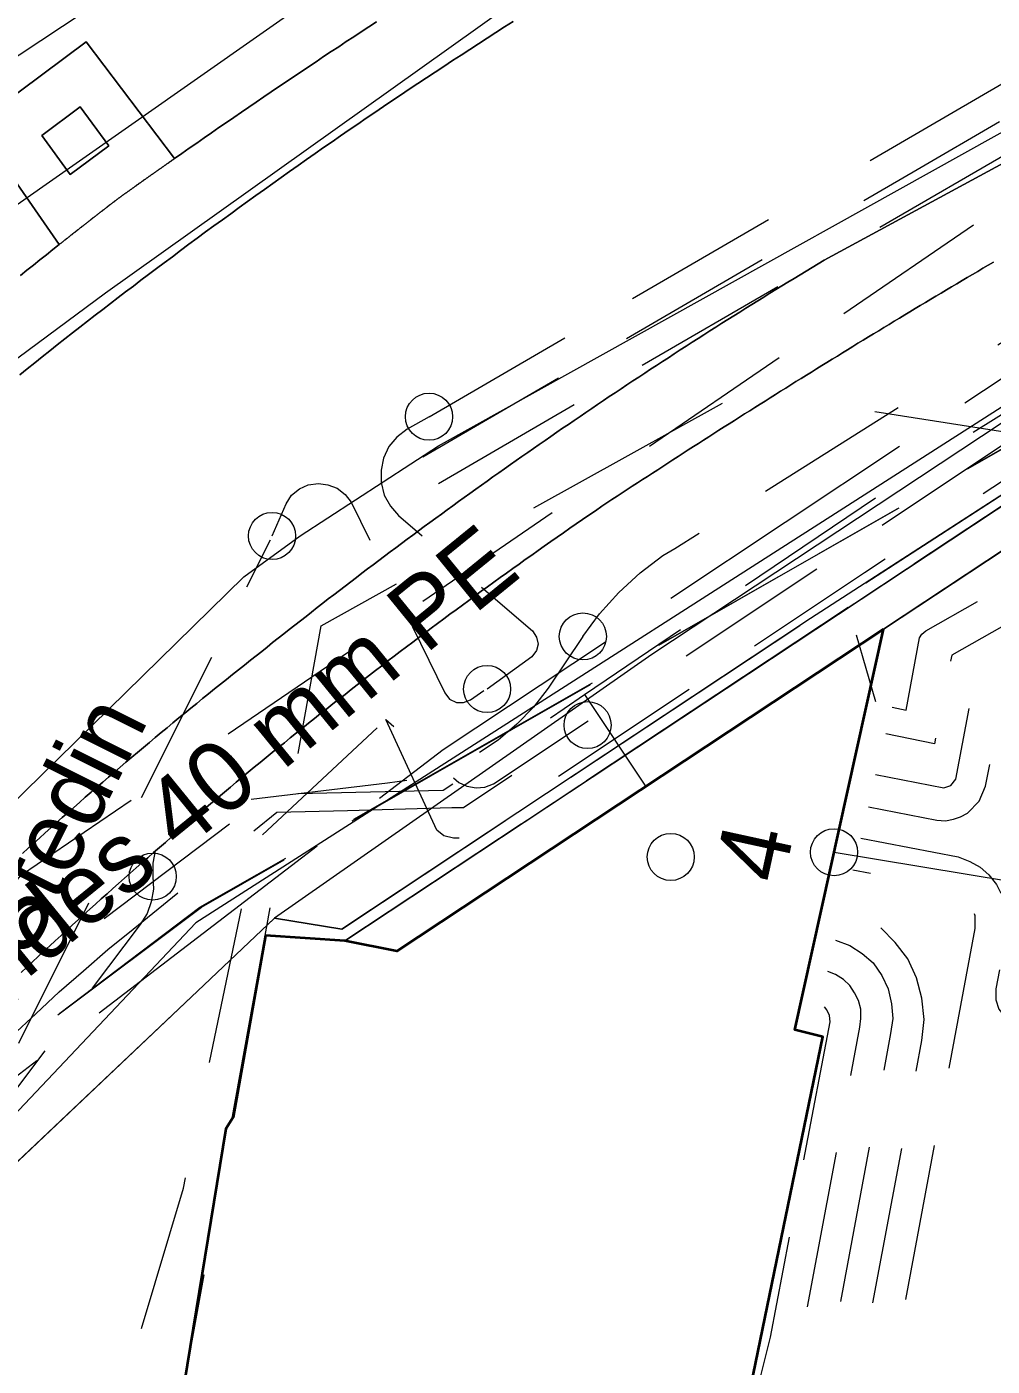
# Model space of a CAD drawing. Header units: metres. Extents: x 104718 to 105139, y 425172 to 425468.
# Drawn here: x 104825.88 to 104838.18, y 425323.25 to 425340.32 of the extents above; entities that cross this region are included whole.
import ezdxf
from ezdxf.enums import TextEntityAlignment as Align

# ---------------------------------------------------------------- set-up
doc = ezdxf.new("R2010")
doc.units = ezdxf.units.M
doc.header["$MEASUREMENT"] = 0
for name, pattern in [('IE-TERREINAFSCHEIDING_KUNSTMATIG-SO', [10, 4, 4, -2]), ('KG-PERCEEL-SO', [19, 5.5, -4, 5.5, -4]), ('KL-GAS_LD-SO', [13, 4, -2, 4, -3]), ('KL-LS-SO', [13, 4, -2, 4, -3]), ('KL-MS-SO', [13, 4, -2, 4, -3]), ('KL-TELECOM-SO', [9, 7, -2]), ('KL-WATER-SO', [9.5, 7, -2.5])]:
    doc.linetypes.add(name, pattern=pattern)
for name, color, linetype, lineweight in [('B-OI-KL-DATA_HULPSTUK-S', 90, 'Continuous', 18), ('B-OI-KL-DATA_MANTELBUIS-G', 90, 'Continuous', 18), ('B-OI-KL-DATA_TELECOM-G', 90, 'KL-TELECOM-SO', 18), ('B-OI-KL-ET_HULPSTUK-S', 10, 'Continuous', 18), ('B-OI-KL-ET_LS-G', 190, 'KL-LS-SO', 18), ('B-OI-KL-ET_MS-G', 130, 'KL-MS-SO', 18), ('B-OI-KL-ET_MS-T', 130, 'KL-MS-SO', 18), ('B-OI-KL-GAS_LD-G', 50, 'KL-GAS_LD-SO', 18), ('B-OI-KL-WATER_HULPSTUK-S', 170, 'Continuous', 18), ('B-OI-KL-WATER_TRANSPORTLEIDING-G', 170, 'KL-WATER-SO', 18), ('B-OI-KL-WATER_TRANSPORTLEIDING-T', 170, 'KL-WATER-SO', 18), ('B-XX-IE-TERREINAFSCHEIDING_KUNSTMATIG_MUUR-G', 90, 'IE-TERREINAFSCHEIDING_KUNSTMATIG-SO', 18), ('B-XX-KG-GRENS_PERCEEL-G', 150, 'KG-PERCEEL-SO', 18), ('B-XX-OG-BEBOUWING-G', 7, 'Continuous', 35), ('B-XX-OG-BEBOUWING_HUISNUMMER-T', 7, 'Continuous', 18), ('B-XX-VH-GESLOTENVERHARDING-G', 10, 'Continuous', 18), ('B-XX-VH-ONVERHARD_ZAND-G', 210, 'Continuous', 18), ('B-XX-VH-OPENVERHARDING-G', 90, 'Continuous', 18), ('B-XX-VH-OPENVERHARDING_SIERBESTRATING-G', 90, 'Continuous', 18), ('B-XX-VH-OPENVERHARDING_STRAATBAKSTEEN-G', 90, 'Continuous', 18)]:
    doc.layers.add(name, color=color, linetype=linetype, lineweight=lineweight)

msp = doc.modelspace()

# ---------------------------------------------------------------- linework, layer by layer
at = {"layer": 'B-OI-KL-DATA_HULPSTUK-S'}
msp.add_circle((104836.16, 425329.8), 0.3, dxfattribs=at)
at = {"layer": 'B-OI-KL-DATA_MANTELBUIS-G', "ltscale": 0.5, "flags": 128}
for points in [[(104799.24, 425314.63), (104804.63, 425319.9), (104805.54, 425320.8), (104806.81, 425322.05), (104826.88, 425336.93), (104833.47, 425341.63), (104860.36, 425356.88), (104879.85, 425367.68), (104886.06, 425371.12), (104886.73, 425371.56), (104887.37, 425372.04), (104887.96, 425372.58), (104888.51, 425373.16), (104889.01, 425373.79), (104889.46, 425374.45), (104889.97, 425375), (104890.45, 425375.52)], [(104812.76, 425301.85), (104815.59, 425308.8), (104822.61, 425326.1), (104823.15, 425327.13), (104823.76, 425328.12), (104824.45, 425329.06), (104825.2, 425329.94), (104828.64, 425333.31), (104829.36, 425333.83), (104831.12, 425334.98), (104840.75, 425340.34), (104852.76, 425346.92), (104881.06, 425362.51), (104882.32, 425363.22), (104895.92, 425373.18)], [(104906.97, 425368.44), (104906.94, 425368.4), (104906.17, 425367.3), (104902.22, 425361.65), (104892.71, 425362.61), (104891.59, 425362.75), (104890.46, 425362.8), (104889.33, 425362.74), (104888.21, 425362.58), (104887.11, 425362.33), (104886.03, 425361.98), (104884.99, 425361.54), (104879.01, 425358.45), (104839.67, 425336.35), (104828.03, 425328.9), (104823.01, 425323.59), (104820.31, 425317.24), (104815.59, 425308.8), (104813.34, 425304.79), (104811.19, 425305.22), (104807.76, 425306.58), (104806.41, 425307.11), (104802.64, 425308.61), (104802.64, 425308.61)], [(104849.06, 425341.82), (104843.91, 425338.79), (104838.83, 425335.62), (104833.84, 425332.32), (104829.03, 425328.96)], [(104796.14, 425280.85), (104796.57, 425282.69), (104798.8, 425292.26), (104799.43, 425295.02), (104802.71, 425309.53), (104803.06, 425311.02), (104803.96, 425314.87), (104805.54, 425320.8), (104806.07, 425322.8), (104817.51, 425332.28), (104829.68, 425340.81)], [(104848.45, 425339.75), (104847.08, 425340.03), (104835.86, 425332.78), (104829.89, 425328.82), (104829.03, 425328.96)], [(104836.16, 425329.8), (104850.18, 425327.48), (104849.32, 425322.69)], [(104829.03, 425328.96), (104822.18, 425322.47)]]:
    msp.add_lwpolyline(points, dxfattribs=at)
at = {"layer": 'B-OI-KL-DATA_TELECOM-G', "ltscale": 0.5, "flags": 128}
for points in [[(104804.18, 425279.81), (104805.36, 425284.85), (104807.82, 425293.82), (104809.06, 425296.35), (104810.51, 425301.27), (104813.02, 425308.39), (104817.82, 425317.66), (104822.44, 425323.78), (104824.53, 425326.02), (104831.18, 425331.11), (104842.74, 425338.79), (104851.73, 425343.72), (104867.99, 425352.37), (104872.6, 425354.9), (104886.84, 425362.72), (104890.36, 425364.46), (104892.8, 425364.99), (104895.12, 425364.84), (104895.55, 425364.92), (104895.84, 425365.16), (104899.86, 425371.49)], [(104804.18, 425279.81), (104805.36, 425284.85), (104807.82, 425293.82), (104809.06, 425296.35), (104810.51, 425301.27), (104813.02, 425308.39), (104817.82, 425317.66), (104822.44, 425323.78), (104824.53, 425326.02), (104831.18, 425331.11), (104842.74, 425338.79), (104851.73, 425343.72), (104867.99, 425352.37), (104872.6, 425354.9), (104886.84, 425362.72), (104890.36, 425364.46), (104892.8, 425364.99), (104895.12, 425364.84), (104895.55, 425364.92), (104895.84, 425365.16), (104899.86, 425371.49)], [(104804.01, 425279.84), (104806.5, 425291.1), (104807.3, 425293.8), (104808.8, 425296.2), (104809.5, 425300), (104818.8, 425318.8), (104821.3, 425324), (104828.1, 425329.1), (104839.1, 425335.4), (104845.3, 425339.9), (104848.7, 425342.3), (104887, 425362.7), (104896.3, 425365), (104900.8, 425371.09)], [(104804.01, 425279.84), (104806.5, 425291.1), (104807.3, 425293.8), (104808.8, 425296.2), (104809.5, 425300), (104818.8, 425318.8), (104821.3, 425324), (104828.1, 425329.1), (104839.1, 425335.4), (104848.7, 425342.3), (104887, 425362.7), (104896.3, 425365), (104900.8, 425371.09)], [(104804.01, 425279.84), (104806.5, 425291.1), (104807.3, 425293.8), (104808.8, 425296.2), (104809.5, 425300), (104818.8, 425318.8), (104821.3, 425324), (104828.1, 425329.1), (104839.1, 425335.4), (104845.3, 425339.9), (104848.7, 425342.3), (104864, 425350.4), (104887, 425362.7), (104896.3, 425365), (104900.8, 425371.09)], [(104804.01, 425279.84), (104806.5, 425291.1), (104807.3, 425293.8), (104808.8, 425296.2), (104809.5, 425300), (104818.8, 425318.8), (104821.3, 425324), (104828.1, 425329.1), (104839.1, 425335.4), (104848.7, 425342.3), (104887, 425362.7), (104896.3, 425365), (104900.8, 425371.09)], [(104804.01, 425279.84), (104806.5, 425291.1), (104807.3, 425293.8), (104808.8, 425296.2), (104809.5, 425300), (104818.8, 425318.8), (104821.3, 425324), (104828.1, 425329.1), (104839.1, 425335.4), (104845.3, 425339.9), (104848.7, 425342.3), (104887, 425362.7), (104896.3, 425365), (104900.8, 425371.09)], [(104804.01, 425279.84), (104806.5, 425291.1), (104807.3, 425293.8), (104808.8, 425296.2), (104809.5, 425300), (104818.8, 425318.8), (104821.3, 425324), (104828.1, 425329.1), (104839.1, 425335.4), (104845.3, 425339.9), (104848.7, 425342.3), (104887, 425362.7), (104896.3, 425365), (104900.8, 425371.09)], [(104803.97, 425279.84), (104806.49, 425291.07), (104807.32, 425293.83), (104808.78, 425296.25), (104809.54, 425299.97), (104818.8, 425318.83), (104821.33, 425323.99), (104828.08, 425329.1), (104839.11, 425335.4), (104845.31, 425339.89), (104848.66, 425342.26), (104863.96, 425350.36), (104887.03, 425362.66), (104897.07, 425364.83), (104901.01, 425371)], [(104804.01, 425279.84), (104806.5, 425291.1), (104807.3, 425293.8), (104808.8, 425296.2), (104809.5, 425300), (104818.8, 425318.8), (104821.3, 425324), (104828.1, 425329.1), (104839.1, 425335.4), (104845.3, 425339.9), (104848.7, 425342.3), (104864, 425350.4), (104887, 425362.7), (104897.1, 425364.8), (104901.05, 425370.98)], [(104797.6, 425294.87), (104797.83, 425294.82), (104798.04, 425295.78), (104800.55, 425295.08), (104807.62, 425293.13), (104808.08, 425293), (104809.41, 425297.06), (104810.28, 425299.71), (104810.91, 425301.26), (104815.04, 425310.98), (104816.63, 425314.34), (104817.51, 425316.41), (104818.58, 425318.96), (104822.18, 425322.47), (104829.03, 425328.96), (104829.89, 425328.82), (104835.86, 425332.78), (104847.08, 425340.03), (104848.45, 425339.75), (104848.34, 425339.25)], [(104797.6, 425294.87), (104797.83, 425294.82), (104798.04, 425295.78), (104800.55, 425295.08), (104807.62, 425293.13), (104808.08, 425293), (104809.41, 425297.06), (104810.28, 425299.71), (104810.91, 425301.26), (104815.04, 425310.98), (104816.63, 425314.34), (104817.51, 425316.41), (104818.58, 425318.96), (104822.18, 425322.47), (104829.03, 425328.96), (104829.89, 425328.82), (104835.86, 425332.78), (104847.08, 425340.03), (104848.45, 425339.75), (104848.34, 425339.25)]]:
    msp.add_lwpolyline(points, dxfattribs=at)
at = {"layer": 'B-OI-KL-ET_HULPSTUK-S'}
for centre in [(104831, 425335.35), (104829, 425333.83), (104832.96, 425332.55), (104831.74, 425331.88), (104827.48, 425329.49)]:
    msp.add_circle(centre, 0.3, dxfattribs=at)
at = {"layer": 'B-OI-KL-ET_LS-G', "ltscale": 0.5, "flags": 128}
for points in [[(104830.92, 425334.84), (104837.22, 425338.5), (104856, 425349.41), (104892.42, 425370.22), (104893.63, 425370.96), (104894.8, 425371.76), (104895.93, 425372.62), (104896.37, 425372.98)], [(104831.12, 425334.5), (104856.2, 425349.06), (104891.84, 425369.42), (104892.56, 425369.83), (104893.81, 425370.59), (104895.02, 425371.41), (104896.18, 425372.29), (104896.79, 425372.81)], [(104832.96, 425332.55), (104833.17, 425332.84), (104833.42, 425333.11), (104833.69, 425333.36), (104833.98, 425333.58), (104834.13, 425333.67), (104839.57, 425337.1), (104841.23, 425338.42), (104842.06, 425338.85), (104852.72, 425344.32), (104854.22, 425345.11), (104854.71, 425345.36), (104858.07, 425347.12), (104860.53, 425348.45), (104867.12, 425352.01), (104871.21, 425354.22), (104881.73, 425359.91), (104882.69, 425360.38), (104883.67, 425360.82), (104884.67, 425361.21), (104885.68, 425361.56), (104886.71, 425361.86), (104887.76, 425362.11), (104888.81, 425362.32), (104889.87, 425362.48), (104890.94, 425362.6), (104892.02, 425362.66), (104893.1, 425362.68), (104894.17, 425362.65), (104895.25, 425362.58), (104896.32, 425362.45), (104897.39, 425362.28), (104898.44, 425362.07)], [(104819.76, 425335.57), (104820.18, 425335.85), (104820.44, 425336.33), (104825.43, 425339.73), (104827.73, 425341.25), (104830.06, 425342.71), (104832.43, 425344.11), (104834.84, 425345.44), (104834.98, 425345.54), (104835.14, 425345.59), (104835.3, 425345.58), (104835.42, 425345.52), (104835.66, 425345.32), (104835.75, 425345.26), (104835.85, 425345.23), (104835.96, 425345.24), (104836.06, 425345.27), (104836.15, 425345.34), (104836.21, 425345.43), (104836.25, 425345.53), (104836.25, 425345.64), (104836.19, 425346.05), (104836.22, 425346.12), (104836.27, 425346.19), (104836.34, 425346.25), (104836.43, 425346.29), (104844.49, 425350.62), (104864.77, 425361.82), (104865.21, 425361.18)], [(104836.9, 425331.65), (104837.08, 425331.61), (104837.25, 425332.53), (104837.28, 425332.58), (104837.33, 425332.62), (104841.57, 425335.04), (104841.74, 425335.19), (104841.85, 425335.38), (104841.89, 425335.58), (104841.87, 425335.78), (104841.78, 425335.96), (104841.62, 425336.09), (104841.43, 425336.18), (104841.21, 425336.2), (104841.05, 425336.2), (104840.9, 425336.18), (104840.76, 425336.13), (104840.62, 425336.07), (104836.55, 425333.36), (104831.55, 425330.03), (104831.43, 425329.98), (104831.31, 425329.98), (104831.19, 425330.01), (104831.1, 425330.08), (104830.45, 425331.49), (104831.38, 425330.69), (104831.48, 425330.64), (104831.6, 425330.62), (104831.71, 425330.63), (104831.82, 425330.67), (104836.61, 425333.86), (104840.12, 425336.2), (104841.04, 425337.03), (104857.01, 425346.11), (104856.47, 425347.63), (104857.74, 425346.48), (104866.34, 425351.13)], [(104888.59, 425349.52), (104885.9, 425339.21), (104885.83, 425338.83), (104885.72, 425338.46), (104885.57, 425338.12), (104885.39, 425337.8), (104885.18, 425337.51), (104884.94, 425337.26), (104884.67, 425337.06), (104884.39, 425336.89), (104882.75, 425336.33), (104882.35, 425336.21), (104881.94, 425336.11), (104881.52, 425336.04), (104881.1, 425336), (104880.68, 425335.99), (104880.26, 425336.01), (104879.84, 425336.05), (104879.42, 425336.12), (104863.53, 425339.36), (104852.36, 425341.64), (104852.12, 425341.7), (104851.88, 425341.71), (104851.64, 425341.67), (104851.41, 425341.59), (104847.56, 425339.5), (104847.41, 425339.36), (104847.32, 425339.17), (104846.1, 425333.48), (104841.33, 425334.39), (104837.66, 425332.31), (104837.44, 425331.18), (104836.82, 425331.31)], [(104836.69, 425330.79), (104837.56, 425330.62), (104837.65, 425330.65), (104837.71, 425330.73), (104837.92, 425331.84), (104837.95, 425331.94), (104837.99, 425332.03), (104838.06, 425332.1), (104838.14, 425332.16), (104840.94, 425333.76), (104841.04, 425333.81), (104841.14, 425333.84), (104845.8, 425333.02), (104853, 425331.58), (104854.02, 425332.06)], [(104836.6, 425330.38), (104837.47, 425330.21), (104837.58, 425330.2), (104837.68, 425330.22), (104837.77, 425330.25), (104837.86, 425330.3), (104838.01, 425330.45), (104838.09, 425330.64), (104838.26, 425331.51), (104838.3, 425331.63), (104838.36, 425331.74), (104838.44, 425331.84), (104838.54, 425331.92), (104840.92, 425333.27), (104841.12, 425333.36), (104841.33, 425333.39), (104859.4, 425329.87), (104860.2, 425330)], [(104832.96, 425332.55), (104832.52, 425331.89), (104832.33, 425331.65), (104832.12, 425331.43), (104831.88, 425331.23), (104831.63, 425331.06), (104831.36, 425330.91), (104831.07, 425330.8), (104830.77, 425330.72), (104830.47, 425330.68), (104828.21, 425330.41), (104828.05, 425330.38), (104827.9, 425330.32), (104827.77, 425330.22), (104827.65, 425330.11), (104827.57, 425329.97), (104827.51, 425329.82), (104827.48, 425329.66), (104827.48, 425329.49), (104827.49, 425329.33), (104827.46, 425329.17), (104827.41, 425329.02), (104827.32, 425328.88), (104825.48, 425326.44), (104820.52, 425320.62), (104819.43, 425318.94), (104816.88, 425314.16), (104814.95, 425311.05), (104812.8, 425307.58)], [(104836.44, 425332.57), (104836.69, 425331.72)], [(104816.81, 425316.02), (104817.22, 425316.94), (104817.51, 425317.23), (104818, 425317.36), (104824.76, 425317.22), (104825.45, 425317.41), (104827.87, 425325.52), (104828.79, 425329.94), (104830.45, 425331.49)], [(104836.5, 425329.98), (104837.74, 425329.74), (104837.89, 425329.68), (104838.02, 425329.61), (104838.13, 425329.51), (104838.23, 425329.39), (104838.3, 425329.25), (104838.35, 425329.1), (104838.37, 425328.94), (104838.36, 425328.79), (104838.22, 425328.06), (104838.22, 425327.92), (104838.26, 425327.8), (104838.34, 425327.7), (104838.44, 425327.65), (104844.47, 425326.48), (104847.56, 425325.89), (104847.73, 425325.82), (104847.86, 425325.69), (104847.93, 425325.52), (104847.93, 425325.33), (104846.96, 425320.34)], [(104833.55, 425302.35), (104832.78, 425302.44), (104831.08, 425302.77), (104830.9, 425302.85), (104830.77, 425303), (104830.69, 425303.18), (104830.69, 425303.39), (104833.04, 425314.97), (104833.09, 425315.09), (104833.16, 425315.2), (104833.27, 425315.29), (104833.39, 425315.36), (104834.8, 425315.77), (104834.97, 425315.84), (104835.12, 425315.93), (104835.27, 425316.04), (104835.39, 425316.16), (104835.5, 425316.3), (104835.59, 425316.44), (104835.66, 425316.6), (104835.7, 425316.77), (104837.96, 425328.83), (104837.96, 425328.99), (104837.9, 425329.14), (104837.79, 425329.26), (104837.65, 425329.33), (104836.4, 425329.57)], [(104833.14, 425304.88), (104834.24, 425311.16), (104837.28, 425327.4), (104837.31, 425327.67), (104837.28, 425327.94), (104837.21, 425328.2), (104837.1, 425328.44), (104836.94, 425328.65), (104836.75, 425328.84), (104836.53, 425328.98), (104836.28, 425329.08)], [(104836.18, 425328.68), (104836.36, 425328.61), (104836.52, 425328.51), (104836.66, 425328.39), (104836.77, 425328.23), (104836.85, 425328.06), (104836.89, 425327.87), (104836.91, 425327.68), (104836.88, 425327.49), (104835.77, 425321.56)], [(104826.41, 425322.09), (104827.45, 425321.21), (104834.73, 425320.06), (104834.86, 425320.07), (104834.98, 425320.12), (104835.08, 425320.21), (104835.13, 425320.32), (104836.49, 425327.57), (104836.5, 425327.68), (104836.5, 425327.8), (104836.47, 425327.91), (104836.42, 425328.01), (104836.36, 425328.1), (104836.28, 425328.18), (104836.18, 425328.24), (104836.08, 425328.28)], [(104835.18, 425322.94), (104835.35, 425323.62), (104836.11, 425327.64), (104836.1, 425327.72), (104836.07, 425327.79), (104836.02, 425327.85), (104835.96, 425327.88)]]:
    msp.add_lwpolyline(points, dxfattribs=at)
at = {"layer": 'B-OI-KL-ET_MS-G', "ltscale": 0.5, "flags": 128}
for points in [[(104831, 425335.35), (104855.81, 425349.77), (104892.08, 425370.48), (104893.31, 425371.23), (104894.5, 425372.04), (104895.65, 425372.91), (104895.95, 425373.17)], [(104803.6, 425279.89), (104805.35, 425287.62), (104806.49, 425292.52), (104808.32, 425300.04), (104809.07, 425302.57), (104809.8, 425304.57), (104810.57, 425306.47), (104812, 425309.57), (104812.87, 425311.4), (104813.7, 425313.07), (104814.65, 425314.59), (104815.44, 425316.07), (104816.9, 425318.47), (104817.91, 425320.08), (104819.04, 425321.71), (104820.74, 425323.79), (104825.81, 425329.51), (104838.75, 425338.35), (104840.32, 425338.42), (104856.21, 425346.57), (104881.54, 425360.25), (104884.85, 425361.72), (104886.47, 425362.24), (104888.99, 425362.81), (104890.74, 425363.04), (104893.57, 425363.16), (104895.55, 425363.04), (104897.04, 425362.85), (104902.96, 425361.12), (104904.2, 425360.65), (104904.34, 425360.63), (104904.47, 425360.67), (104904.58, 425360.74), (104904.66, 425360.86), (104907.35, 425368.28)], [(104831, 425335.35), (104830.72, 425335.19), (104830.59, 425335.09), (104830.49, 425334.97), (104830.42, 425334.82), (104830.39, 425334.67), (104830.39, 425334.51), (104830.43, 425334.35), (104830.51, 425334.21), (104830.61, 425334.09), (104832.32, 425332.62), (104832.37, 425332.54), (104832.39, 425332.45), (104832.37, 425332.37), (104832.31, 425332.29), (104831.74, 425331.88)], [(104829, 425333.83), (104829.18, 425334.24), (104829.25, 425334.35), (104829.35, 425334.43), (104829.46, 425334.48), (104829.59, 425334.5), (104829.71, 425334.48), (104829.83, 425334.44), (104829.93, 425334.36), (104830.01, 425334.26), (104831.2, 425331.83), (104831.26, 425331.75), (104831.35, 425331.71), (104831.44, 425331.71), (104831.53, 425331.74), (104831.7, 425331.86)], [(104816.85, 425306.72), (104818.59, 425311.04), (104820.37, 425315.34), (104822.19, 425319.63), (104824.04, 425323.9), (104828.98, 425333.78)]]:
    msp.add_lwpolyline(points, dxfattribs=at)
at = {"layer": 'B-OI-KL-GAS_LD-G', "ltscale": 0.5, "flags": 128}
for points in [[(104812.11, 425307.81), (104812.31, 425308.46), (104812.51, 425308.94), (104813.88, 425312.29), (104816.01, 425315.61), (104817.41, 425317.45), (104818.8, 425319.28), (104821.97, 425323.25), (104823.4, 425325.27), (104824.73, 425326.96), (104826.81, 425328.92), (104828.96, 425330.54), (104831.18, 425330.59), (104832.72, 425331.63), (104832.98, 425331.81), (104837.71, 425335.01), (104842.63, 425338.12), (104846.54, 425340.42), (104846.88, 425340.6), (104846.91, 425340.61), (104855.24, 425344.89), (104859.1, 425346.96), (104865.94, 425350.63), (104880.12, 425358.24), (104884.73, 425361.01), (104887.04, 425362.05), (104887.69, 425362.26), (104889.19, 425362.65), (104890.39, 425362.88), (104893.17, 425363.02), (104895.97, 425362.66), (104899.71, 425361.77), (104905.72, 425359.66)], [(104832.98, 425331.81), (104833.76, 425330.64)]]:
    msp.add_lwpolyline(points, dxfattribs=at)
at = {"layer": 'B-OI-KL-WATER_HULPSTUK-S'}
for centre in [(104833.02, 425331.42), (104834.08, 425329.74)]:
    msp.add_circle(centre, 0.3, dxfattribs=at)
at = {"layer": 'B-OI-KL-WATER_TRANSPORTLEIDING-G', "ltscale": 0.5, "flags": 128}
msp.add_lwpolyline([(104812.4, 425307.2), (104812.99, 425308.98), (104813.41, 425310.26), (104813.57, 425310.63), (104813.74, 425310.99), (104813.9, 425311.35), (104814.08, 425311.71), (104814.25, 425312.07), (104814.44, 425312.43), (104814.62, 425312.79), (104814.81, 425313.14), (104815, 425313.49), (104815.2, 425313.84), (104815.39, 425314.19), (104815.6, 425314.53), (104815.8, 425314.88), (104816.01, 425315.22), (104816.22, 425315.55), (104816.44, 425315.89), (104816.88, 425316.57), (104817.34, 425317.23), (104817.79, 425317.9), (104818.26, 425318.56), (104818.73, 425319.21), (104819.21, 425319.86), (104819.69, 425320.51), (104820.19, 425321.15), (104820.49, 425321.54), (104820.8, 425321.93), (104821.11, 425322.32), (104821.43, 425322.71), (104821.84, 425323.21), (104822.25, 425323.7), (104822.67, 425324.19), (104823.1, 425324.68), (104823.52, 425325.16), (104823.95, 425325.64), (104824.39, 425326.11), (104824.83, 425326.58), (104825.11, 425326.88), (104825.4, 425327.17), (104825.69, 425327.46), (104825.99, 425327.74), (104826.29, 425328.02), (104826.6, 425328.29), (104826.91, 425328.56), (104827.23, 425328.82), (104829.06, 425330.31), (104829.96, 425330.33), (104831.29, 425330.37), (104831.44, 425330.37), (104832.34, 425330.97), (104832.62, 425331.15), (104832.98, 425331.39), (104833.02, 425331.42)], dxfattribs=at)
at = {"layer": 'B-XX-IE-TERREINAFSCHEIDING_KUNSTMATIG_MUUR-G', "ltscale": 0.5}
msp.add_lwpolyline([(104840.868, 425334.994), (104840.997, 425335.569), (104840.511, 425335.677), (104829.927, 425328.671), (104830.592, 425328.54), (104836.79, 425332.643), (104840.475, 425335.082)], close=True, dxfattribs=at)
at = {"layer": 'B-XX-IE-TERREINAFSCHEIDING_KUNSTMATIG_MUUR-G', "ltscale": 0.5, "flags": 128}
msp.add_lwpolyline([(104829.927, 425328.671), (104840.511, 425335.677), (104840.997, 425335.569), (104840.868, 425334.994), (104840.475, 425335.082), (104836.79, 425332.643)], dxfattribs=at)
at = {"layer": 'B-XX-KG-GRENS_PERCEEL-G', "ltscale": 0.5, "flags": 128}
msp.add_lwpolyline([(104826.724, 425317.05), (104827.841, 425322.797), (104829.628, 425332.686), (104835.018, 425335.679), (104838.573, 425335.118), (104838.479, 425334.744), (104852.163, 425332.006)], dxfattribs=at)
at = {"layer": 'B-XX-OG-BEBOUWING-G', "ltscale": 0.5}
msp.add_lwpolyline([(104836.79, 425332.643), (104830.592, 425328.54), (104829.927, 425328.671), (104828.915, 425328.741), (104828.504, 425326.423), (104828.413, 425326.275), (104827.841, 425322.797), (104827.574, 425322.889), (104827.541, 425322.621), (104827.363, 425322.683), (104827.174, 425321.702), (104827.441, 425321.61), (104827.38, 425321.462), (104828.39, 425321.213), (104828.481, 425321.42), (104834.575, 425320.434), (104836.018, 425327.446), (104835.662, 425327.539)], close=True, dxfattribs=at)
at = {"layer": 'B-XX-VH-GESLOTENVERHARDING-G', "ltscale": 0.5}
for points in [[(104826.29, 425337.545), (104826.297, 425337.551), (104826.305, 425337.557), (104826.312, 425337.563), (104826.32, 425337.568), (104826.327, 425337.574), (104826.334, 425337.58), (104826.342, 425337.586), (104826.349, 425337.592), (104826.356, 425337.598), (104826.364, 425337.603), (104826.371, 425337.609), (104826.379, 425337.615), (104826.386, 425337.621), (104826.393, 425337.627), (104826.401, 425337.632), (104826.408, 425337.638), (104826.416, 425337.644), (104826.423, 425337.65), (104826.43, 425337.656), (104826.438, 425337.662), (104826.445, 425337.667), (104826.453, 425337.673), (104826.46, 425337.679), (104826.467, 425337.685), (104826.475, 425337.691), (104826.482, 425337.696), (104826.49, 425337.702), (104826.497, 425337.708), (104826.504, 425337.714), (104826.512, 425337.72), (104826.519, 425337.726), (104826.527, 425337.731), (104826.534, 425337.737), (104826.541, 425337.743), (104826.549, 425337.749), (104826.556, 425337.755), (104826.564, 425337.76), (104826.571, 425337.766), (104826.578, 425337.772), (104826.586, 425337.778), (104826.593, 425337.784), (104826.601, 425337.789), (104826.608, 425337.795), (104826.615, 425337.801), (104826.623, 425337.807), (104826.63, 425337.813), (104826.638, 425337.818), (104826.645, 425337.824), (104826.653, 425337.83), (104826.66, 425337.836), (104826.667, 425337.842), (104826.675, 425337.847), (104826.682, 425337.853), (104826.69, 425337.859), (104826.697, 425337.865), (104826.704, 425337.871), (104826.712, 425337.876), (104826.719, 425337.882), (104826.727, 425337.888), (104826.734, 425337.894), (104826.742, 425337.9), (104826.749, 425337.905), (104826.756, 425337.911), (104826.764, 425337.917), (104826.771, 425337.923), (104826.779, 425337.929), (104826.786, 425337.934), (104826.794, 425337.94), (104826.801, 425337.946), (104826.808, 425337.952), (104826.816, 425337.957), (104826.823, 425337.963), (104826.831, 425337.969), (104826.838, 425337.975), (104826.846, 425337.981), (104826.853, 425337.986), (104826.86, 425337.992), (104826.868, 425337.998), (104826.875, 425338.004), (104826.883, 425338.009), (104826.89, 425338.015), (104826.898, 425338.021), (104826.905, 425338.027), (104826.912, 425338.033), (104826.92, 425338.038), (104826.927, 425338.044), (104826.935, 425338.05), (104826.942, 425338.056), (104826.95, 425338.061), (104826.957, 425338.067), (104826.964, 425338.073), (104826.972, 425338.079), (104826.979, 425338.084), (104826.987, 425338.09), (104826.994, 425338.096), (104827.002, 425338.102), (104827.009, 425338.107), (104827.017, 425338.113), (104827.024, 425338.119), (104827.024, 425338.119), (104827.031, 425338.124), (104827.039, 425338.13), (104827.046, 425338.135), (104827.054, 425338.14), (104827.061, 425338.145), (104827.068, 425338.151), (104827.076, 425338.156), (104827.083, 425338.161), (104827.09, 425338.167), (104827.098, 425338.172), (104827.105, 425338.177), (104827.113, 425338.183), (104827.12, 425338.188), (104827.127, 425338.193), (104827.135, 425338.198), (104827.142, 425338.204), (104827.15, 425338.209), (104827.157, 425338.214), (104827.164, 425338.22), (104827.172, 425338.225), (104827.179, 425338.23), (104827.187, 425338.235), (104827.194, 425338.241), (104827.201, 425338.246), (104827.209, 425338.251), (104827.216, 425338.256), (104827.224, 425338.262), (104827.231, 425338.267), (104827.238, 425338.272), (104827.246, 425338.278), (104827.253, 425338.283), (104827.261, 425338.288), (104827.268, 425338.293), (104827.275, 425338.299), (104827.283, 425338.304), (104827.29, 425338.309), (104827.298, 425338.314), (104827.305, 425338.32), (104827.312, 425338.325), (104827.32, 425338.33), (104827.327, 425338.335), (104827.335, 425338.341), (104827.342, 425338.346), (104827.349, 425338.351), (104827.357, 425338.356), (104827.364, 425338.362), (104827.372, 425338.367), (104827.379, 425338.372), (104827.386, 425338.378), (104827.394, 425338.383), (104827.401, 425338.388), (104827.409, 425338.393), (104827.416, 425338.399), (104827.424, 425338.404), (104827.431, 425338.409), (104827.438, 425338.414), (104827.446, 425338.42), (104827.453, 425338.425), (104827.461, 425338.43), (104827.468, 425338.435), (104827.476, 425338.44), (104827.483, 425338.446), (104827.49, 425338.451), (104827.498, 425338.456), (104827.505, 425338.461), (104827.513, 425338.467), (104827.52, 425338.472), (104827.527, 425338.477), (104827.535, 425338.482), (104827.542, 425338.488), (104827.55, 425338.493), (104827.557, 425338.498), (104827.565, 425338.503), (104827.572, 425338.509), (104827.579, 425338.514), (104827.587, 425338.519), (104827.594, 425338.524), (104827.602, 425338.529), (104827.609, 425338.535), (104827.617, 425338.54), (104827.624, 425338.545), (104827.632, 425338.55), (104827.639, 425338.556), (104827.646, 425338.561), (104827.654, 425338.566), (104827.661, 425338.571), (104827.669, 425338.576), (104827.676, 425338.582), (104827.684, 425338.587), (104827.691, 425338.592), (104827.698, 425338.597), (104827.706, 425338.603), (104827.713, 425338.608), (104827.721, 425338.613), (104827.728, 425338.618), (104827.736, 425338.623), (104827.743, 425338.629), (104827.751, 425338.634), (104827.758, 425338.639), (104827.758, 425338.639), (104826.634, 425340.127), (104825.22, 425339.076)], [(104826.922, 425338.801), (104826.427, 425338.438), (104826.066, 425338.933), (104826.557, 425339.298)]]:
    msp.add_lwpolyline(points, close=True, dxfattribs=at)
at = {"layer": 'B-XX-VH-ONVERHARD_ZAND-G', "ltscale": 0.5}
msp.add_lwpolyline([(104826.922, 425338.801), (104826.557, 425339.298), (104826.066, 425338.933), (104826.427, 425338.438)], close=True, dxfattribs=at)
at = {"layer": 'B-XX-VH-OPENVERHARDING-G', "ltscale": 0.5}
msp.add_lwpolyline([(104860.762, 425330.285), (104846.767, 425333.111), (104846.831, 425333.586), (104840.868, 425334.994), (104840.475, 425335.082), (104836.79, 425332.643), (104835.662, 425327.539), (104836.018, 425327.446), (104834.575, 425320.434), (104828.481, 425321.42), (104828.39, 425321.213), (104827.38, 425321.462), (104827.351, 425321.325), (104826.597, 425317.777), (104827.606, 425317.469), (104827.574, 425317.231), (104832.595, 425316.107), (104832.537, 425315.828), (104836.632, 425314.933), (104833.929, 425301.724)], dxfattribs=at)
at = {"layer": 'B-XX-VH-OPENVERHARDING_SIERBESTRATING-G', "ltscale": 0.5}
for points in [[(104832.074, 425340.388), (104831.962, 425340.317), (104831.851, 425340.246), (104831.74, 425340.174), (104831.629, 425340.103), (104831.518, 425340.031), (104831.408, 425339.959), (104831.297, 425339.887), (104831.187, 425339.814), (104831.077, 425339.742), (104830.967, 425339.669), (104830.857, 425339.596), (104830.747, 425339.523), (104830.637, 425339.449), (104830.528, 425339.376), (104830.418, 425339.302), (104830.309, 425339.228), (104830.2, 425339.153), (104830.091, 425339.079), (104829.982, 425339.004), (104829.873, 425338.929), (104829.765, 425338.854), (104829.656, 425338.779), (104829.548, 425338.703), (104829.44, 425338.628), (104829.332, 425338.552), (104829.224, 425338.476), (104829.117, 425338.399), (104829.009, 425338.323), (104828.902, 425338.246), (104828.794, 425338.169), (104828.687, 425338.092), (104828.58, 425338.015), (104828.473, 425337.937), (104828.367, 425337.86), (104828.26, 425337.782), (104828.154, 425337.704), (104828.047, 425337.625), (104827.941, 425337.547), (104827.835, 425337.468), (104827.73, 425337.389), (104827.624, 425337.31), (104827.624, 425337.31), (104827.526, 425337.237), (104827.428, 425337.163), (104827.33, 425337.089), (104827.233, 425337.015), (104827.135, 425336.941), (104827.038, 425336.867), (104826.941, 425336.792), (104826.843, 425336.717), (104826.746, 425336.643), (104826.65, 425336.567), (104826.553, 425336.492), (104826.456, 425336.417), (104826.36, 425336.341), (104826.264, 425336.265), (104826.168, 425336.189), (104826.072, 425336.113), (104825.976, 425336.037), (104825.88, 425335.961), (104825.785, 425335.884)], [(104825.819, 425329.785), (104825.891, 425329.85), (104825.964, 425329.916), (104826.036, 425329.981), (104826.109, 425330.047), (104826.182, 425330.112), (104826.255, 425330.177), (104826.328, 425330.242), (104826.401, 425330.306), (104826.474, 425330.371), (104826.548, 425330.435), (104826.621, 425330.5), (104826.695, 425330.564), (104826.769, 425330.628), (104826.843, 425330.692), (104826.917, 425330.756), (104826.991, 425330.819), (104827.065, 425330.883), (104827.139, 425330.946), (104827.214, 425331.01), (104827.288, 425331.073), (104827.363, 425331.136), (104827.438, 425331.199), (104827.513, 425331.261), (104827.588, 425331.324), (104827.663, 425331.386), (104827.738, 425331.449), (104827.814, 425331.511), (104827.889, 425331.573), (104827.965, 425331.635), (104828.04, 425331.696), (104828.116, 425331.758), (104828.192, 425331.82), (104828.268, 425331.881), (104828.344, 425331.942), (104828.421, 425332.003), (104828.497, 425332.064), (104828.574, 425332.125), (104828.65, 425332.185), (104828.727, 425332.246), (104828.727, 425332.246), (104828.797, 425332.302), (104828.868, 425332.359), (104828.938, 425332.415), (104829.008, 425332.471), (104829.079, 425332.527), (104829.149, 425332.583), (104829.22, 425332.639), (104829.291, 425332.695), (104829.362, 425332.75), (104829.433, 425332.806), (104829.504, 425332.861), (104829.575, 425332.917), (104829.646, 425332.972), (104829.717, 425333.027), (104829.788, 425333.082), (104829.86, 425333.137), (104829.931, 425333.192), (104830.003, 425333.246), (104830.074, 425333.301), (104830.146, 425333.356), (104830.218, 425333.41), (104830.29, 425333.464), (104830.361, 425333.519), (104830.433, 425333.573), (104830.505, 425333.627), (104830.578, 425333.681), (104830.65, 425333.735), (104830.722, 425333.788), (104830.794, 425333.842), (104830.867, 425333.896), (104830.939, 425333.949), (104831.012, 425334.002), (104831.085, 425334.056), (104831.157, 425334.109), (104831.23, 425334.162), (104831.303, 425334.215), (104831.376, 425334.268), (104831.449, 425334.32), (104831.522, 425334.373), (104831.595, 425334.426), (104831.668, 425334.478), (104831.742, 425334.53), (104831.815, 425334.583), (104831.888, 425334.635), (104831.962, 425334.687), (104832.036, 425334.739), (104832.109, 425334.791), (104832.183, 425334.842), (104832.257, 425334.894), (104832.331, 425334.946), (104832.405, 425334.997), (104832.479, 425335.048), (104832.553, 425335.099), (104832.627, 425335.151), (104832.701, 425335.202), (104832.775, 425335.252), (104832.85, 425335.303), (104832.924, 425335.354), (104832.999, 425335.405), (104833.073, 425335.455), (104833.148, 425335.506), (104833.223, 425335.556), (104833.297, 425335.606), (104833.372, 425335.656), (104833.447, 425335.706), (104833.522, 425335.756), (104833.597, 425335.806), (104833.672, 425335.855), (104833.748, 425335.905), (104833.823, 425335.954), (104833.898, 425336.004), (104833.974, 425336.053), (104834.049, 425336.102), (104834.125, 425336.151), (104834.2, 425336.2), (104834.276, 425336.249), (104834.352, 425336.298), (104834.428, 425336.346), (104834.503, 425336.395), (104834.579, 425336.443), (104834.655, 425336.492), (104834.731, 425336.54), (104834.808, 425336.588), (104834.884, 425336.636), (104834.96, 425336.684), (104835.036, 425336.732), (104835.113, 425336.779), (104835.189, 425336.827), (104835.266, 425336.874), (104835.343, 425336.922), (104835.419, 425336.969), (104835.496, 425337.016), (104835.573, 425337.063), (104835.65, 425337.11), (104835.727, 425337.157), (104835.804, 425337.203), (104835.881, 425337.25), (104835.958, 425337.297), (104836.035, 425337.343), (104836.035, 425337.343), (104839.185, 425339.052)]]:
    msp.add_lwpolyline(points, dxfattribs=at)
at = {"layer": 'B-XX-VH-OPENVERHARDING_STRAATBAKSTEEN-G', "ltscale": 0.5}
for points in [[(104825.795, 425337.15), (104825.877, 425337.216), (104825.96, 425337.282), (104826.042, 425337.348), (104826.125, 425337.414), (104826.207, 425337.479), (104826.29, 425337.545), (104826.29, 425337.545), (104825.22, 425339.076), (104826.634, 425340.127), (104827.758, 425338.639), (104827.758, 425338.639), (104827.852, 425338.705), (104827.946, 425338.771), (104828.041, 425338.837), (104828.135, 425338.903), (104828.23, 425338.968), (104828.324, 425339.034), (104828.419, 425339.099), (104828.514, 425339.164), (104828.609, 425339.229), (104828.704, 425339.294), (104828.799, 425339.359), (104828.894, 425339.424), (104828.989, 425339.489), (104829.084, 425339.553), (104829.18, 425339.618), (104829.275, 425339.682), (104829.37, 425339.746), (104829.466, 425339.81), (104829.562, 425339.874), (104829.657, 425339.938), (104829.753, 425340.002), (104829.849, 425340.065), (104829.945, 425340.129), (104830.041, 425340.192), (104830.137, 425340.255), (104830.233, 425340.318), (104830.33, 425340.381)], [(104825.785, 425335.884), (104825.88, 425335.961), (104825.976, 425336.037), (104826.072, 425336.113), (104826.168, 425336.189), (104826.264, 425336.265), (104826.36, 425336.341), (104826.456, 425336.417), (104826.553, 425336.492), (104826.65, 425336.567), (104826.746, 425336.643), (104826.843, 425336.717), (104826.941, 425336.792), (104827.038, 425336.867), (104827.135, 425336.941), (104827.233, 425337.015), (104827.33, 425337.089), (104827.428, 425337.163), (104827.526, 425337.237), (104827.624, 425337.31), (104827.624, 425337.31), (104827.73, 425337.389), (104827.835, 425337.468), (104827.941, 425337.547), (104828.047, 425337.625), (104828.154, 425337.704), (104828.26, 425337.782), (104828.367, 425337.86), (104828.473, 425337.937), (104828.58, 425338.015), (104828.687, 425338.092), (104828.794, 425338.169), (104828.902, 425338.246), (104829.009, 425338.323), (104829.117, 425338.399), (104829.224, 425338.476), (104829.332, 425338.552), (104829.44, 425338.628), (104829.548, 425338.703), (104829.656, 425338.779), (104829.765, 425338.854), (104829.873, 425338.929), (104829.982, 425339.004), (104830.091, 425339.079), (104830.2, 425339.153), (104830.309, 425339.228), (104830.418, 425339.302), (104830.528, 425339.376), (104830.637, 425339.449), (104830.747, 425339.523), (104830.857, 425339.596), (104830.967, 425339.669), (104831.077, 425339.742), (104831.187, 425339.814), (104831.297, 425339.887), (104831.408, 425339.959), (104831.518, 425340.031), (104831.629, 425340.103), (104831.74, 425340.174), (104831.851, 425340.246), (104831.962, 425340.317), (104832.074, 425340.388)], [(104830.33, 425340.381), (104830.233, 425340.318), (104830.137, 425340.255), (104830.041, 425340.192), (104829.945, 425340.129), (104829.849, 425340.065), (104829.753, 425340.002), (104829.657, 425339.938), (104829.562, 425339.874), (104829.466, 425339.81), (104829.37, 425339.746), (104829.275, 425339.682), (104829.18, 425339.618), (104829.084, 425339.553), (104828.989, 425339.489), (104828.894, 425339.424), (104828.799, 425339.359), (104828.704, 425339.294), (104828.609, 425339.229), (104828.514, 425339.164), (104828.419, 425339.099), (104828.324, 425339.034), (104828.23, 425338.968), (104828.135, 425338.903), (104828.041, 425338.837), (104827.946, 425338.771), (104827.852, 425338.705), (104827.758, 425338.639), (104827.758, 425338.639), (104827.751, 425338.634), (104827.743, 425338.629), (104827.736, 425338.623), (104827.728, 425338.618), (104827.721, 425338.613), (104827.713, 425338.608), (104827.706, 425338.603), (104827.698, 425338.597), (104827.691, 425338.592), (104827.684, 425338.587), (104827.676, 425338.582), (104827.669, 425338.576), (104827.661, 425338.571), (104827.654, 425338.566), (104827.646, 425338.561), (104827.639, 425338.556), (104827.632, 425338.55), (104827.624, 425338.545), (104827.617, 425338.54), (104827.609, 425338.535), (104827.602, 425338.529), (104827.594, 425338.524), (104827.587, 425338.519), (104827.579, 425338.514), (104827.572, 425338.509), (104827.565, 425338.503), (104827.557, 425338.498), (104827.55, 425338.493), (104827.542, 425338.488), (104827.535, 425338.482), (104827.527, 425338.477), (104827.52, 425338.472), (104827.513, 425338.467), (104827.505, 425338.461), (104827.498, 425338.456), (104827.49, 425338.451), (104827.483, 425338.446), (104827.476, 425338.44), (104827.468, 425338.435), (104827.461, 425338.43), (104827.453, 425338.425), (104827.446, 425338.42), (104827.438, 425338.414), (104827.431, 425338.409), (104827.424, 425338.404), (104827.416, 425338.399), (104827.409, 425338.393), (104827.401, 425338.388), (104827.394, 425338.383), (104827.386, 425338.378), (104827.379, 425338.372), (104827.372, 425338.367), (104827.364, 425338.362), (104827.357, 425338.356), (104827.349, 425338.351), (104827.342, 425338.346), (104827.335, 425338.341), (104827.327, 425338.335), (104827.32, 425338.33), (104827.312, 425338.325), (104827.305, 425338.32), (104827.298, 425338.314), (104827.29, 425338.309), (104827.283, 425338.304), (104827.275, 425338.299), (104827.268, 425338.293), (104827.261, 425338.288), (104827.253, 425338.283), (104827.246, 425338.278), (104827.238, 425338.272), (104827.231, 425338.267), (104827.224, 425338.262), (104827.216, 425338.256), (104827.209, 425338.251), (104827.201, 425338.246), (104827.194, 425338.241), (104827.187, 425338.235), (104827.179, 425338.23), (104827.172, 425338.225), (104827.164, 425338.22), (104827.157, 425338.214), (104827.15, 425338.209), (104827.142, 425338.204), (104827.135, 425338.198), (104827.127, 425338.193), (104827.12, 425338.188), (104827.113, 425338.183), (104827.105, 425338.177), (104827.098, 425338.172), (104827.09, 425338.167), (104827.083, 425338.161), (104827.076, 425338.156), (104827.068, 425338.151), (104827.061, 425338.145), (104827.054, 425338.14), (104827.046, 425338.135), (104827.039, 425338.13), (104827.031, 425338.124), (104827.024, 425338.119), (104827.024, 425338.119), (104827.017, 425338.113), (104827.009, 425338.107), (104827.002, 425338.102), (104826.994, 425338.096), (104826.987, 425338.09), (104826.979, 425338.084), (104826.972, 425338.079), (104826.964, 425338.073), (104826.957, 425338.067), (104826.95, 425338.061), (104826.942, 425338.056), (104826.935, 425338.05), (104826.927, 425338.044), (104826.92, 425338.038), (104826.912, 425338.033), (104826.905, 425338.027), (104826.898, 425338.021), (104826.89, 425338.015), (104826.883, 425338.009), (104826.875, 425338.004), (104826.868, 425337.998), (104826.86, 425337.992), (104826.853, 425337.986), (104826.846, 425337.981), (104826.838, 425337.975), (104826.831, 425337.969), (104826.823, 425337.963), (104826.816, 425337.957), (104826.808, 425337.952), (104826.801, 425337.946), (104826.794, 425337.94), (104826.786, 425337.934), (104826.779, 425337.929), (104826.771, 425337.923), (104826.764, 425337.917), (104826.756, 425337.911), (104826.749, 425337.905), (104826.742, 425337.9), (104826.734, 425337.894), (104826.727, 425337.888), (104826.719, 425337.882), (104826.712, 425337.876), (104826.704, 425337.871), (104826.697, 425337.865), (104826.69, 425337.859), (104826.682, 425337.853), (104826.675, 425337.847), (104826.667, 425337.842), (104826.66, 425337.836), (104826.653, 425337.83), (104826.645, 425337.824), (104826.638, 425337.818), (104826.63, 425337.813), (104826.623, 425337.807), (104826.615, 425337.801), (104826.608, 425337.795), (104826.601, 425337.789), (104826.593, 425337.784), (104826.586, 425337.778), (104826.578, 425337.772), (104826.571, 425337.766), (104826.564, 425337.76), (104826.556, 425337.755), (104826.549, 425337.749), (104826.541, 425337.743), (104826.534, 425337.737), (104826.527, 425337.731), (104826.519, 425337.726), (104826.512, 425337.72), (104826.504, 425337.714), (104826.497, 425337.708), (104826.49, 425337.702), (104826.482, 425337.696), (104826.475, 425337.691), (104826.467, 425337.685), (104826.46, 425337.679), (104826.453, 425337.673), (104826.445, 425337.667), (104826.438, 425337.662), (104826.43, 425337.656), (104826.423, 425337.65), (104826.416, 425337.644), (104826.408, 425337.638), (104826.401, 425337.632), (104826.393, 425337.627), (104826.386, 425337.621), (104826.379, 425337.615), (104826.371, 425337.609), (104826.364, 425337.603), (104826.356, 425337.598), (104826.349, 425337.592), (104826.342, 425337.586), (104826.334, 425337.58), (104826.327, 425337.574), (104826.32, 425337.568), (104826.312, 425337.563), (104826.305, 425337.557), (104826.297, 425337.551), (104826.29, 425337.545), (104826.29, 425337.545), (104826.207, 425337.479), (104826.125, 425337.414), (104826.042, 425337.348), (104825.96, 425337.282), (104825.877, 425337.216), (104825.795, 425337.15)], [(104839.185, 425339.052), (104836.035, 425337.343), (104836.035, 425337.343), (104835.958, 425337.297), (104835.881, 425337.25), (104835.804, 425337.203), (104835.727, 425337.157), (104835.65, 425337.11), (104835.573, 425337.063), (104835.496, 425337.016), (104835.419, 425336.969), (104835.343, 425336.922), (104835.266, 425336.874), (104835.189, 425336.827), (104835.113, 425336.779), (104835.036, 425336.732), (104834.96, 425336.684), (104834.884, 425336.636), (104834.808, 425336.588), (104834.731, 425336.54), (104834.655, 425336.492), (104834.579, 425336.443), (104834.503, 425336.395), (104834.428, 425336.346), (104834.352, 425336.298), (104834.276, 425336.249), (104834.2, 425336.2), (104834.125, 425336.151), (104834.049, 425336.102), (104833.974, 425336.053), (104833.898, 425336.004), (104833.823, 425335.954), (104833.748, 425335.905), (104833.672, 425335.855), (104833.597, 425335.806), (104833.522, 425335.756), (104833.447, 425335.706), (104833.372, 425335.656), (104833.297, 425335.606), (104833.223, 425335.556), (104833.148, 425335.506), (104833.073, 425335.455), (104832.999, 425335.405), (104832.924, 425335.354), (104832.85, 425335.303), (104832.775, 425335.252), (104832.701, 425335.202), (104832.627, 425335.151), (104832.553, 425335.099), (104832.479, 425335.048), (104832.405, 425334.997), (104832.331, 425334.946), (104832.257, 425334.894), (104832.183, 425334.842), (104832.109, 425334.791), (104832.036, 425334.739), (104831.962, 425334.687), (104831.888, 425334.635), (104831.815, 425334.583), (104831.742, 425334.53), (104831.668, 425334.478), (104831.595, 425334.426), (104831.522, 425334.373), (104831.449, 425334.32), (104831.376, 425334.268), (104831.303, 425334.215), (104831.23, 425334.162), (104831.157, 425334.109), (104831.085, 425334.056), (104831.012, 425334.002), (104830.939, 425333.949), (104830.867, 425333.896), (104830.794, 425333.842), (104830.722, 425333.788), (104830.65, 425333.735), (104830.578, 425333.681), (104830.505, 425333.627), (104830.433, 425333.573), (104830.361, 425333.519), (104830.29, 425333.464), (104830.218, 425333.41), (104830.146, 425333.356), (104830.074, 425333.301), (104830.003, 425333.246), (104829.931, 425333.192), (104829.86, 425333.137), (104829.788, 425333.082), (104829.717, 425333.027), (104829.646, 425332.972), (104829.575, 425332.917), (104829.504, 425332.861), (104829.433, 425332.806), (104829.362, 425332.75), (104829.291, 425332.695), (104829.22, 425332.639), (104829.149, 425332.583), (104829.079, 425332.527), (104829.008, 425332.471), (104828.938, 425332.415), (104828.868, 425332.359), (104828.797, 425332.302), (104828.727, 425332.246), (104828.727, 425332.246), (104828.65, 425332.185), (104828.574, 425332.125), (104828.497, 425332.064), (104828.421, 425332.003), (104828.344, 425331.942), (104828.268, 425331.881), (104828.192, 425331.82), (104828.116, 425331.758), (104828.04, 425331.696), (104827.965, 425331.635), (104827.889, 425331.573), (104827.814, 425331.511), (104827.738, 425331.449), (104827.663, 425331.386), (104827.588, 425331.324), (104827.513, 425331.261), (104827.438, 425331.199), (104827.363, 425331.136), (104827.288, 425331.073), (104827.214, 425331.01), (104827.139, 425330.946), (104827.065, 425330.883), (104826.991, 425330.819), (104826.917, 425330.756), (104826.843, 425330.692), (104826.769, 425330.628), (104826.695, 425330.564), (104826.621, 425330.5), (104826.548, 425330.435), (104826.474, 425330.371), (104826.401, 425330.306), (104826.328, 425330.242), (104826.255, 425330.177), (104826.182, 425330.112), (104826.109, 425330.047), (104826.036, 425329.981), (104825.964, 425329.916), (104825.891, 425329.85), (104825.819, 425329.785)], [(104838.191, 425337.32), (104838.124, 425337.281), (104838.057, 425337.242), (104837.991, 425337.202), (104837.924, 425337.163), (104837.857, 425337.123), (104837.791, 425337.084), (104837.724, 425337.044), (104837.658, 425337.005), (104837.591, 425336.965), (104837.525, 425336.926), (104837.458, 425336.886), (104837.392, 425336.846), (104837.326, 425336.806), (104837.259, 425336.766), (104837.193, 425336.727), (104837.127, 425336.687), (104837.06, 425336.647), (104836.994, 425336.607), (104836.928, 425336.567), (104836.862, 425336.526), (104836.796, 425336.486), (104836.73, 425336.446), (104836.664, 425336.406), (104836.597, 425336.366), (104836.531, 425336.325), (104836.465, 425336.285), (104836.399, 425336.244), (104836.333, 425336.204), (104836.268, 425336.163), (104836.202, 425336.123), (104836.136, 425336.082), (104836.07, 425336.042), (104836.004, 425336.001), (104835.938, 425335.96), (104835.873, 425335.919), (104835.807, 425335.878), (104835.741, 425335.838), (104835.675, 425335.797), (104835.61, 425335.756), (104835.544, 425335.715), (104835.479, 425335.674), (104835.413, 425335.632), (104835.348, 425335.591), (104835.282, 425335.55), (104835.217, 425335.509), (104835.151, 425335.468), (104835.086, 425335.426), (104835.02, 425335.385), (104834.955, 425335.343), (104834.89, 425335.302), (104834.824, 425335.26), (104834.759, 425335.219), (104834.694, 425335.177), (104834.629, 425335.136), (104834.563, 425335.094), (104834.498, 425335.052), (104834.433, 425335.01), (104834.368, 425334.969), (104834.303, 425334.927), (104834.238, 425334.885), (104834.173, 425334.843), (104834.108, 425334.801), (104834.043, 425334.759), (104833.978, 425334.717), (104833.913, 425334.675), (104833.848, 425334.632), (104833.783, 425334.59), (104833.718, 425334.548), (104833.654, 425334.506), (104833.589, 425334.463), (104833.524, 425334.421), (104833.46, 425334.378), (104833.395, 425334.336), (104833.33, 425334.293), (104833.266, 425334.251), (104833.201, 425334.208), (104833.201, 425334.208), (104833.119, 425334.152), (104833.038, 425334.096), (104832.956, 425334.04), (104832.875, 425333.984), (104832.794, 425333.928), (104832.712, 425333.871), (104832.631, 425333.814), (104832.55, 425333.758), (104832.469, 425333.701), (104832.389, 425333.644), (104832.308, 425333.587), (104832.227, 425333.529), (104832.147, 425333.472), (104832.066, 425333.414), (104831.986, 425333.357), (104831.906, 425333.299), (104831.825, 425333.241), (104831.745, 425333.183), (104831.665, 425333.125), (104831.585, 425333.067), (104831.506, 425333.008), (104831.426, 425332.95), (104831.346, 425332.891), (104831.267, 425332.832), (104831.187, 425332.773), (104831.108, 425332.714), (104831.029, 425332.655), (104830.95, 425332.595), (104830.871, 425332.536), (104830.792, 425332.476), (104830.713, 425332.417), (104830.634, 425332.357), (104830.556, 425332.297), (104830.477, 425332.237), (104830.398, 425332.176), (104830.32, 425332.116), (104830.242, 425332.056), (104830.164, 425331.995), (104830.086, 425331.934), (104830.008, 425331.873), (104829.93, 425331.812), (104829.852, 425331.751), (104829.774, 425331.69), (104829.697, 425331.629), (104829.619, 425331.567), (104829.542, 425331.506), (104829.465, 425331.444), (104829.388, 425331.382), (104829.31, 425331.32), (104829.233, 425331.258), (104829.157, 425331.196), (104829.08, 425331.133), (104829.003, 425331.071), (104828.927, 425331.008), (104828.85, 425330.945), (104828.774, 425330.883), (104828.698, 425330.82), (104828.621, 425330.756), (104828.545, 425330.693), (104828.469, 425330.63), (104828.393, 425330.566), (104828.318, 425330.503), (104828.242, 425330.439), (104828.167, 425330.375), (104828.091, 425330.311), (104828.016, 425330.247), (104827.941, 425330.183), (104827.865, 425330.119), (104827.79, 425330.054), (104827.715, 425329.99), (104827.641, 425329.925), (104827.566, 425329.86), (104827.491, 425329.795), (104827.417, 425329.73), (104827.342, 425329.665), (104827.268, 425329.6), (104827.194, 425329.534), (104827.12, 425329.469), (104827.046, 425329.403), (104826.972, 425329.337), (104826.898, 425329.271), (104826.825, 425329.205), (104826.751, 425329.139), (104826.678, 425329.073), (104826.604, 425329.007), (104826.531, 425328.94), (104826.458, 425328.873), (104826.385, 425328.807), (104826.312, 425328.74), (104826.239, 425328.673), (104826.167, 425328.606), (104826.094, 425328.539), (104826.022, 425328.471), (104825.949, 425328.404), (104825.877, 425328.336), (104825.805, 425328.269)], [(104825.805, 425328.269), (104825.877, 425328.336), (104825.949, 425328.404), (104826.022, 425328.471), (104826.094, 425328.539), (104826.167, 425328.606), (104826.239, 425328.673), (104826.312, 425328.74), (104826.385, 425328.807), (104826.458, 425328.873), (104826.531, 425328.94), (104826.604, 425329.007), (104826.678, 425329.073), (104826.751, 425329.139), (104826.825, 425329.205), (104826.898, 425329.271), (104826.972, 425329.337), (104827.046, 425329.403), (104827.12, 425329.469), (104827.194, 425329.534), (104827.268, 425329.6), (104827.342, 425329.665), (104827.417, 425329.73), (104827.491, 425329.795), (104827.566, 425329.86), (104827.641, 425329.925), (104827.715, 425329.99), (104827.79, 425330.054), (104827.865, 425330.119), (104827.941, 425330.183), (104828.016, 425330.247), (104828.091, 425330.311), (104828.167, 425330.375), (104828.242, 425330.439), (104828.318, 425330.503), (104828.393, 425330.566), (104828.469, 425330.63), (104828.545, 425330.693), (104828.621, 425330.756), (104828.698, 425330.82), (104828.774, 425330.883), (104828.85, 425330.945), (104828.927, 425331.008), (104829.003, 425331.071), (104829.08, 425331.133), (104829.157, 425331.196), (104829.233, 425331.258), (104829.31, 425331.32), (104829.388, 425331.382), (104829.465, 425331.444), (104829.542, 425331.506), (104829.619, 425331.567), (104829.697, 425331.629), (104829.774, 425331.69), (104829.852, 425331.751), (104829.93, 425331.812), (104830.008, 425331.873), (104830.086, 425331.934), (104830.164, 425331.995), (104830.242, 425332.056), (104830.32, 425332.116), (104830.398, 425332.176), (104830.477, 425332.237), (104830.556, 425332.297), (104830.634, 425332.357), (104830.713, 425332.417), (104830.792, 425332.476), (104830.871, 425332.536), (104830.95, 425332.595), (104831.029, 425332.655), (104831.108, 425332.714), (104831.187, 425332.773), (104831.267, 425332.832), (104831.346, 425332.891), (104831.426, 425332.95), (104831.506, 425333.008), (104831.585, 425333.067), (104831.665, 425333.125), (104831.745, 425333.183), (104831.825, 425333.241), (104831.906, 425333.299), (104831.986, 425333.357), (104832.066, 425333.414), (104832.147, 425333.472), (104832.227, 425333.529), (104832.308, 425333.587), (104832.389, 425333.644), (104832.469, 425333.701), (104832.55, 425333.758), (104832.631, 425333.814), (104832.712, 425333.871), (104832.794, 425333.928), (104832.875, 425333.984), (104832.956, 425334.04), (104833.038, 425334.096), (104833.119, 425334.152), (104833.201, 425334.208), (104833.201, 425334.208), (104833.266, 425334.251), (104833.33, 425334.293), (104833.395, 425334.336), (104833.46, 425334.378), (104833.524, 425334.421), (104833.589, 425334.463), (104833.654, 425334.506), (104833.718, 425334.548), (104833.783, 425334.59), (104833.848, 425334.632), (104833.913, 425334.675), (104833.978, 425334.717), (104834.043, 425334.759), (104834.108, 425334.801), (104834.173, 425334.843), (104834.238, 425334.885), (104834.303, 425334.927), (104834.368, 425334.969), (104834.433, 425335.01), (104834.498, 425335.052), (104834.563, 425335.094), (104834.629, 425335.136), (104834.694, 425335.177), (104834.759, 425335.219), (104834.824, 425335.26), (104834.89, 425335.302), (104834.955, 425335.343), (104835.02, 425335.385), (104835.086, 425335.426), (104835.151, 425335.468), (104835.217, 425335.509), (104835.282, 425335.55), (104835.348, 425335.591), (104835.413, 425335.632), (104835.479, 425335.674), (104835.544, 425335.715), (104835.61, 425335.756), (104835.675, 425335.797), (104835.741, 425335.838), (104835.807, 425335.878), (104835.873, 425335.919), (104835.938, 425335.96), (104836.004, 425336.001), (104836.07, 425336.042), (104836.136, 425336.082), (104836.202, 425336.123), (104836.268, 425336.163), (104836.333, 425336.204), (104836.399, 425336.244), (104836.465, 425336.285), (104836.531, 425336.325), (104836.597, 425336.366), (104836.664, 425336.406), (104836.73, 425336.446), (104836.796, 425336.486), (104836.862, 425336.526), (104836.928, 425336.567), (104836.994, 425336.607), (104837.06, 425336.647), (104837.127, 425336.687), (104837.193, 425336.727), (104837.259, 425336.766), (104837.326, 425336.806), (104837.392, 425336.846), (104837.458, 425336.886), (104837.525, 425336.926), (104837.591, 425336.965), (104837.658, 425337.005), (104837.724, 425337.044), (104837.791, 425337.084), (104837.857, 425337.123), (104837.924, 425337.163), (104837.991, 425337.202), (104838.057, 425337.242), (104838.124, 425337.281), (104838.191, 425337.32)], [(104827.841, 425322.797), (104828.413, 425326.275), (104828.504, 425326.423), (104828.915, 425328.741), (104829.927, 425328.671), (104840.511, 425335.677)]]:
    msp.add_lwpolyline(points, dxfattribs=at)

# ---------------------------------------------------------------- texts
at = {"layer": 'B-OI-KL-ET_MS-T'}
msp.add_text('MS Stedin', height=0.9, rotation=63.4349, dxfattribs=at).set_placement((104825.786, 425329.202), align=Align.MIDDLE_CENTER)
at = {"layer": 'B-OI-KL-WATER_TRANSPORTLEIDING-T'}
msp.add_text('W Evides 40 mm PE', height=0.9, rotation=39.1527, dxfattribs=at).set_placement((104827.634, 425330.193), align=Align.MIDDLE_CENTER)
at = {"layer": 'B-XX-OG-BEBOUWING_HUISNUMMER-T'}
msp.add_text('4', height=0.9, rotation=77.7, dxfattribs=at).set_placement((104835.138, 425329.802), align=Align.MIDDLE_CENTER)

doc.saveas('drawing.dxf')
